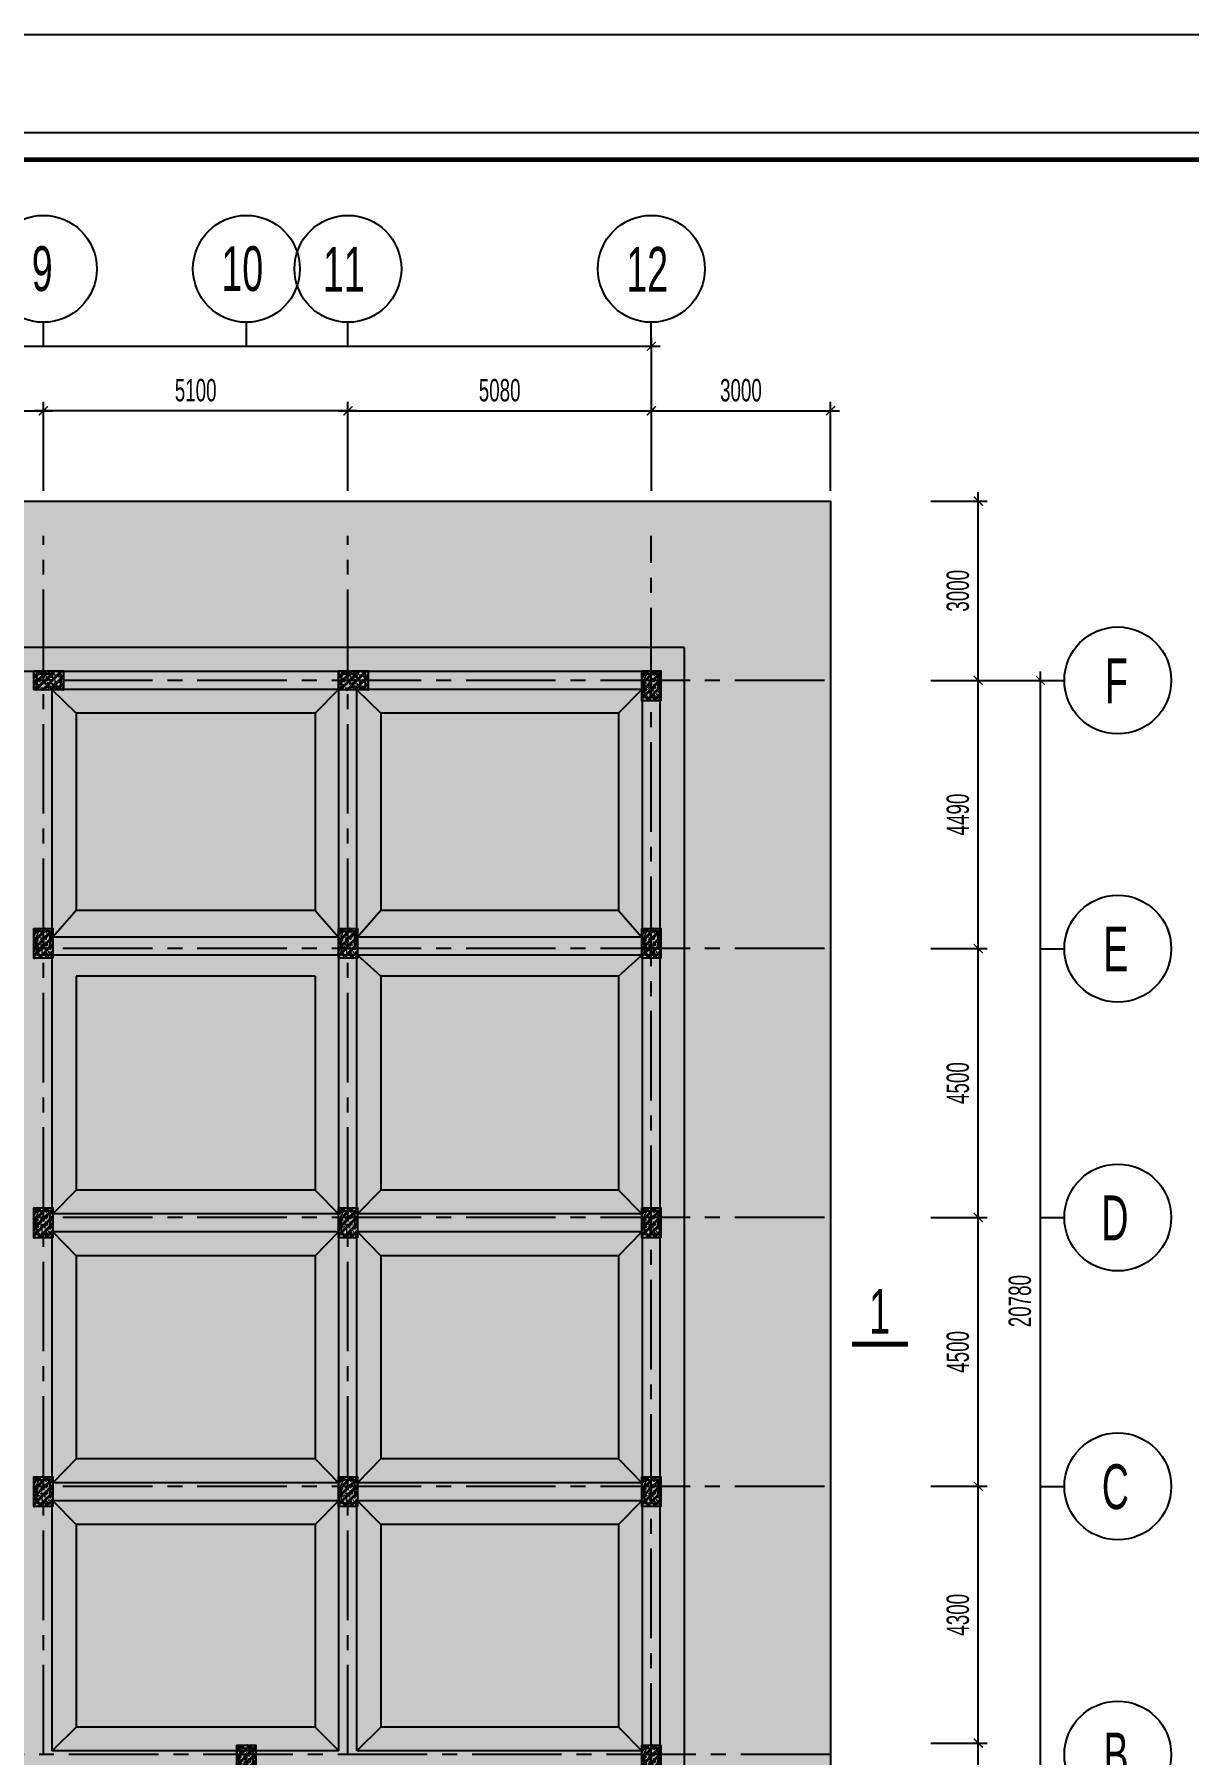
# Model space of a CAD drawing. Header units: millimetres. Extents: x 71 to 1994474, y -338610 to 1053.
# Drawn here: x 1921211 to 1940537, y -189416 to -160622 of the extents above; entities that cross this region are included whole.
import ezdxf

# ---------------------------------------------------------------- set-up
doc = ezdxf.new("R2010")
doc.units = ezdxf.units.MM
doc.header["$LTSCALE"] = 1000
doc.header["$MEASUREMENT"] = 0
doc.header["$PDMODE"] = 3
doc.linetypes.add('CENTER2', pattern=[1.125, 0.75, -0.125, 0.125, -0.125])
doc.linetypes.add('HIDDEN', pattern=[0.375, 0.25, -0.125])
doc.layers.get('0').update_dxf_attribs({"linetype": 'CONTINUOUS'})
doc.layers.get('Defpoints').update_dxf_attribs({"linetype": 'CONTINUOUS'})
for name, color, linetype in [('CDC-KHUNGTEN', 7, 'CONTINUOUS'), ('CDC.01.AXIS', 160, 'CENTER2'), ('CDC.02.DIM', 1, 'CONTINUOUS'), ('CDC.03.BORDER', 3, 'CONTINUOUS'), ('CDC.04.HIDDEN', 8, 'HIDDEN'), ('CDC.06.TEXT', 2, 'CONTINUOUS'), ('CDC.09.COLUMN', 4, 'CONTINUOUS'), ('CDC.10.HATCH', 163, 'CONTINUOUS'), ('CDC.11.NOTE', 1, 'CONTINUOUS'), ('KCS_CHI', 1, 'CONTINUOUS')]:
    doc.layers.add(name, color=color, linetype=linetype)
doc.layers.add('Hatch1', color=250, linetype='CONTINUOUS', lineweight=5)
doc.styles.add('ARIAL', font='arial.ttf', dxfattribs={"width": 0.6})
doc.dimstyles.new('150', dxfattribs={"dimscale": 150, "dimtxt": 2.5, "dimasz": 1, "dimexe": 1, "dimexo": 0, "dimgap": 1, "dimtad": 1, "dimdec": 0, "dimdsep": 46, "dimtxsty": 'ARIAL', "dimblk": 'ARCHTICK', "dimcen": 1, "dimdle": 1, "dimclrd": 1, "dimclre": 1, "dimclrt": 2, "dimadec": 0, "dimazin": 0, "dimtfac": 0.00072, "dimtdec": 0, "dimtix": 1, "dimtmove": 2, "dimatfit": 3, "dimldrblk": 'ARCHTICK', "dimfxl": 1, "dimtolj": 1, "dimarcsym": 0})

# ---------------------------------------------------------------- blocks, each defined once
blk = doc.blocks.new('_ARCHTICK')
at = {"color": 0, "linetype": 'ByBlock', "const_width": 0.15}
blk.add_lwpolyline([(-0.5, -0.5), (0.5, 0.5)], dxfattribs=at)
blk = doc.blocks.new('*D76')
at = {"layer": 'CDC.02.DIM', "color": 1, "lineweight": -2, "transparency": 16777216}
for p, q in [((1938055, -192365), (1938055, -171285)), ((1936222, -171435), (1938205, -171435)), ((1936222, -192215), (1938205, -192215))]:
    blk.add_line(p, q, dxfattribs=at)
at = {"layer": 'Defpoints', "color": 0, "transparency": 16777216}
for p in [(1936222, -171435), (1938055, -171435), (1936222, -192215)]:
    blk.add_point(p, dxfattribs=at)
at = {"layer": 'CDC.02.DIM', "color": 1, "lineweight": -2, "transparency": 16777216, "xscale": 150, "yscale": 150, "zscale": 150}
for p, rotation in [((1938055, -171435), 90), ((1938055, -192215), 270)]:
    blk.add_blockref('_ARCHTICK', p, dxfattribs=dict(at, rotation=rotation))
at = {"layer": 'CDC.02.DIM', "color": 2, "transparency": 16777216, "insert": (1937713, -181825), "char_height": 375, "attachment_point": 5, "rotation": 90, "style": 'ARIAL'}
blk.add_mtext('\\A1;20780', dxfattribs=at)
blk = doc.blocks.new('*D77')
at = {"layer": 'CDC.02.DIM', "color": 1, "lineweight": -2, "transparency": 16777216}
for p, q in [((1936222, -180425), (1937166, -180425)), ((1937016, -185075), (1937016, -180275)), ((1936222, -184925), (1937166, -184925))]:
    blk.add_line(p, q, dxfattribs=at)
at = {"layer": 'Defpoints', "color": 0, "transparency": 16777216}
for p in [(1936222, -180425), (1937016, -180425), (1936222, -184925)]:
    blk.add_point(p, dxfattribs=at)
at = {"layer": 'CDC.02.DIM', "color": 1, "lineweight": -2, "transparency": 16777216, "xscale": 150, "yscale": 150, "zscale": 150}
for p, rotation in [((1937016, -180425), 90), ((1937016, -184925), 270)]:
    blk.add_blockref('_ARCHTICK', p, dxfattribs=dict(at, rotation=rotation))
at = {"layer": 'CDC.02.DIM', "color": 2, "transparency": 16777216, "insert": (1936674, -182675), "char_height": 375, "attachment_point": 5, "rotation": 90, "style": 'ARIAL'}
blk.add_mtext('\\A1;4500', dxfattribs=at)
blk = doc.blocks.new('*D78')
at = {"layer": 'CDC.02.DIM', "color": 1, "lineweight": -2, "transparency": 16777216}
for p, q in [((1936222, -175925), (1937166, -175925)), ((1937016, -180575), (1937016, -175775)), ((1936222, -180425), (1937166, -180425))]:
    blk.add_line(p, q, dxfattribs=at)
at = {"layer": 'Defpoints', "color": 0, "transparency": 16777216}
for p in [(1936222, -175925), (1937016, -175925), (1936222, -180425)]:
    blk.add_point(p, dxfattribs=at)
at = {"layer": 'CDC.02.DIM', "color": 1, "lineweight": -2, "transparency": 16777216, "xscale": 150, "yscale": 150, "zscale": 150}
for p, rotation in [((1937016, -175925), 90), ((1937016, -180425), 270)]:
    blk.add_blockref('_ARCHTICK', p, dxfattribs=dict(at, rotation=rotation))
at = {"layer": 'CDC.02.DIM', "color": 2, "transparency": 16777216, "insert": (1936674, -178175), "char_height": 375, "attachment_point": 5, "rotation": 90, "style": 'ARIAL'}
blk.add_mtext('\\A1;4500', dxfattribs=at)
blk = doc.blocks.new('*D79')
at = {"layer": 'CDC.02.DIM', "color": 1, "lineweight": -2, "transparency": 16777216}
for p, q in [((1937016, -176075), (1937016, -171285)), ((1936222, -171435), (1937166, -171435)), ((1936222, -175925), (1937166, -175925))]:
    blk.add_line(p, q, dxfattribs=at)
at = {"layer": 'Defpoints', "color": 0, "transparency": 16777216}
for p in [(1936222, -171435), (1937016, -171435), (1936222, -175925)]:
    blk.add_point(p, dxfattribs=at)
at = {"layer": 'CDC.02.DIM', "color": 1, "lineweight": -2, "transparency": 16777216, "xscale": 150, "yscale": 150, "zscale": 150}
for p, rotation in [((1937016, -171435), 90), ((1937016, -175925), 270)]:
    blk.add_blockref('_ARCHTICK', p, dxfattribs=dict(at, rotation=rotation))
at = {"layer": 'CDC.02.DIM', "color": 2, "transparency": 16777216, "insert": (1936674, -173680), "char_height": 375, "attachment_point": 5, "rotation": 90, "style": 'ARIAL'}
blk.add_mtext('\\A1;4490', dxfattribs=at)
blk = doc.blocks.new('*D80')
at = {"layer": 'CDC.02.DIM', "color": 1, "lineweight": -2, "transparency": 16777216}
for p, q in [((1884011, -165843), (1931691, -165843)), ((1884161, -168260), (1884161, -165693)), ((1931541, -168260), (1931541, -165693))]:
    blk.add_line(p, q, dxfattribs=at)
at = {"layer": 'Defpoints', "color": 0, "transparency": 16777216}
for p in [(1931541, -165843), (1884161, -168260), (1931541, -168260)]:
    blk.add_point(p, dxfattribs=at)
at = {"layer": 'CDC.02.DIM', "color": 1, "lineweight": -2, "transparency": 16777216, "xscale": 150, "yscale": 150, "zscale": 150, "rotation": 180}
blk.add_blockref('_ARCHTICK', (1884161, -165843), dxfattribs=at)
at = {"layer": 'CDC.02.DIM', "color": 1, "lineweight": -2, "transparency": 16777216, "xscale": 150, "yscale": 150, "zscale": 150}
blk.add_blockref('_ARCHTICK', (1931541, -165843), dxfattribs=at)
at = {"layer": 'CDC.02.DIM', "color": 2, "transparency": 16777216, "insert": (1907851, -165501), "char_height": 375, "attachment_point": 5, "style": 'ARIAL'}
blk.add_mtext('\\A1;47380', dxfattribs=at)
blk = doc.blocks.new('*D81')
at = {"layer": 'CDC.02.DIM', "color": 1, "lineweight": -2, "transparency": 16777216}
for p, q in [((1916111, -166922), (1921511, -166922)), ((1916261, -168260), (1916261, -166772)), ((1921361, -168260), (1921361, -166772))]:
    blk.add_line(p, q, dxfattribs=at)
at = {"layer": 'Defpoints', "color": 0, "transparency": 16777216}
for p in [(1921361, -166922), (1916261, -168260), (1921361, -168260)]:
    blk.add_point(p, dxfattribs=at)
at = {"layer": 'CDC.02.DIM', "color": 1, "lineweight": -2, "transparency": 16777216, "xscale": 150, "yscale": 150, "zscale": 150, "rotation": 180}
blk.add_blockref('_ARCHTICK', (1916261, -166922), dxfattribs=at)
at = {"layer": 'CDC.02.DIM', "color": 1, "lineweight": -2, "transparency": 16777216, "xscale": 150, "yscale": 150, "zscale": 150}
blk.add_blockref('_ARCHTICK', (1921361, -166922), dxfattribs=at)
at = {"layer": 'CDC.02.DIM', "color": 2, "transparency": 16777216, "insert": (1918811, -166580), "char_height": 375, "attachment_point": 5, "style": 'ARIAL'}
blk.add_mtext('\\A1;5100', dxfattribs=at)
blk = doc.blocks.new('*D82')
at = {"layer": 'CDC.02.DIM', "color": 1, "lineweight": -2, "transparency": 16777216}
for p, q in [((1926311, -166922), (1931691, -166922)), ((1926461, -168260), (1926461, -166772)), ((1931541, -168260), (1931541, -166772))]:
    blk.add_line(p, q, dxfattribs=at)
at = {"layer": 'Defpoints', "color": 0, "transparency": 16777216}
for p in [(1931541, -166922), (1926461, -168260), (1931541, -168260)]:
    blk.add_point(p, dxfattribs=at)
at = {"layer": 'CDC.02.DIM', "color": 1, "lineweight": -2, "transparency": 16777216, "xscale": 150, "yscale": 150, "zscale": 150, "rotation": 180}
blk.add_blockref('_ARCHTICK', (1926461, -166922), dxfattribs=at)
at = {"layer": 'CDC.02.DIM', "color": 1, "lineweight": -2, "transparency": 16777216, "xscale": 150, "yscale": 150, "zscale": 150}
blk.add_blockref('_ARCHTICK', (1931541, -166922), dxfattribs=at)
at = {"layer": 'CDC.02.DIM', "color": 2, "transparency": 16777216, "insert": (1929001, -166580), "char_height": 375, "attachment_point": 5, "style": 'ARIAL'}
blk.add_mtext('\\A1;5080', dxfattribs=at)
blk = doc.blocks.new('*D84')
at = {"layer": 'CDC.02.DIM', "color": 1, "lineweight": -2, "transparency": 16777216}
for p, q in [((1926611, -166922), (1921211, -166922)), ((1921361, -168260), (1921361, -166772)), ((1926461, -168260), (1926461, -166772))]:
    blk.add_line(p, q, dxfattribs=at)
at = {"layer": 'Defpoints', "color": 0, "transparency": 16777216}
for p in [(1921361, -166922), (1921361, -168260), (1926461, -168260)]:
    blk.add_point(p, dxfattribs=at)
at = {"layer": 'CDC.02.DIM', "color": 1, "lineweight": -2, "transparency": 16777216, "xscale": 150, "yscale": 150, "zscale": 150, "rotation": 180}
blk.add_blockref('_ARCHTICK', (1921361, -166922), dxfattribs=at)
at = {"layer": 'CDC.02.DIM', "color": 1, "lineweight": -2, "transparency": 16777216, "xscale": 150, "yscale": 150, "zscale": 150}
blk.add_blockref('_ARCHTICK', (1926461, -166922), dxfattribs=at)
at = {"layer": 'CDC.02.DIM', "color": 2, "transparency": 16777216, "insert": (1923911, -166580), "char_height": 375, "attachment_point": 5, "style": 'ARIAL'}
blk.add_mtext('\\A1;5100', dxfattribs=at)
blk = doc.blocks.new('*D394')
at = {"layer": 'CDC.02.DIM', "color": 1, "lineweight": -2, "transparency": 16777216}
for p, q in [((1937016, -192365), (1937016, -189075)), ((1936222, -189225), (1937166, -189225)), ((1936222, -192215), (1937166, -192215))]:
    blk.add_line(p, q, dxfattribs=at)
at = {"layer": 'Defpoints', "color": 0, "transparency": 16777216}
for p in [(1936222, -189225), (1937016, -189225), (1936222, -192215)]:
    blk.add_point(p, dxfattribs=at)
at = {"layer": 'CDC.02.DIM', "color": 1, "lineweight": -2, "transparency": 16777216, "xscale": 150, "yscale": 150, "zscale": 150}
for p, rotation in [((1937016, -189225), 90), ((1937016, -192215), 270)]:
    blk.add_blockref('_ARCHTICK', p, dxfattribs=dict(at, rotation=rotation))
at = {"layer": 'CDC.02.DIM', "color": 2, "transparency": 16777216, "insert": (1936674, -190720), "char_height": 375, "attachment_point": 5, "rotation": 90, "style": 'ARIAL'}
blk.add_mtext('\\A1;2990', dxfattribs=at)
blk = doc.blocks.new('*D398')
at = {"layer": 'CDC.02.DIM', "color": 1, "lineweight": -2, "transparency": 16777216}
for p, q in [((1937016, -189375), (1937016, -184775)), ((1936222, -184925), (1937166, -184925)), ((1936222, -189225), (1937166, -189225))]:
    blk.add_line(p, q, dxfattribs=at)
at = {"layer": 'Defpoints', "color": 0, "transparency": 16777216}
for p in [(1936222, -184925), (1937016, -184925), (1936222, -189225)]:
    blk.add_point(p, dxfattribs=at)
at = {"layer": 'CDC.02.DIM', "color": 1, "lineweight": -2, "transparency": 16777216, "xscale": 150, "yscale": 150, "zscale": 150}
for p, rotation in [((1937016, -184925), 90), ((1937016, -189225), 270)]:
    blk.add_blockref('_ARCHTICK', p, dxfattribs=dict(at, rotation=rotation))
at = {"layer": 'CDC.02.DIM', "color": 2, "transparency": 16777216, "insert": (1936674, -187075), "char_height": 375, "attachment_point": 5, "rotation": 90, "style": 'ARIAL'}
blk.add_mtext('\\A1;4300', dxfattribs=at)
blk = doc.blocks.new('*D423')
at = {"layer": 'CDC.02.DIM', "color": 1, "lineweight": -2, "transparency": 16777216}
for p, q in [((1931391, -166922), (1934691, -166922)), ((1931541, -168260), (1931541, -166772)), ((1934541, -168260), (1934541, -166772))]:
    blk.add_line(p, q, dxfattribs=at)
at = {"layer": 'Defpoints', "color": 0, "transparency": 16777216}
for p in [(1934541, -166922), (1931541, -168260), (1934541, -168260)]:
    blk.add_point(p, dxfattribs=at)
at = {"layer": 'CDC.02.DIM', "color": 1, "lineweight": -2, "transparency": 16777216, "xscale": 150, "yscale": 150, "zscale": 150, "rotation": 180}
blk.add_blockref('_ARCHTICK', (1931541, -166922), dxfattribs=at)
at = {"layer": 'CDC.02.DIM', "color": 1, "lineweight": -2, "transparency": 16777216, "xscale": 150, "yscale": 150, "zscale": 150}
blk.add_blockref('_ARCHTICK', (1934541, -166922), dxfattribs=at)
at = {"layer": 'CDC.02.DIM', "color": 2, "transparency": 16777216, "insert": (1933041, -166580), "char_height": 375, "attachment_point": 5, "style": 'ARIAL'}
blk.add_mtext('\\A1;3000', dxfattribs=at)
blk = doc.blocks.new('*D424')
at = {"layer": 'CDC.02.DIM', "color": 1, "lineweight": -2, "transparency": 16777216}
for p, q in [((1936222, -168435), (1937166, -168435)), ((1937016, -171585), (1937016, -168285)), ((1936222, -171435), (1937166, -171435))]:
    blk.add_line(p, q, dxfattribs=at)
at = {"layer": 'Defpoints', "color": 0, "transparency": 16777216}
for p in [(1936222, -168435), (1937016, -168435), (1936222, -171435)]:
    blk.add_point(p, dxfattribs=at)
at = {"layer": 'CDC.02.DIM', "color": 1, "lineweight": -2, "transparency": 16777216, "xscale": 150, "yscale": 150, "zscale": 150}
for p, rotation in [((1937016, -168435), 90), ((1937016, -171435), 270)]:
    blk.add_blockref('_ARCHTICK', p, dxfattribs=dict(at, rotation=rotation))
at = {"layer": 'CDC.02.DIM', "color": 2, "transparency": 16777216, "insert": (1936674, -169935), "char_height": 375, "attachment_point": 5, "rotation": 90, "style": 'ARIAL'}
blk.add_mtext('\\A1;3000', dxfattribs=at)
blk = doc.blocks.new('Khung tên chuẩn')
at = {"layer": 'CDC-KHUNGTEN', "color": 8}
blk.add_lwpolyline([(30850, -246609), (38754, -246609), (38754, -189409), (-41246, -189409), (-41246, -246609), (30850, -246609)], dxfattribs=at)
at = {"layer": 'CDC-KHUNGTEN', "color": 255, "lineweight": 60}
blk.add_lwpolyline([(30654, -246309), (30654, -189709), (-40946, -189709), (-40946, -246309), (30654, -246309)], close=True, dxfattribs=at)
at = {"layer": 'Defpoints', "color": 1, "ltscale": 0.2}
blk.add_lwpolyline([(-44246, -247709), (-44246, -188309), (39854, -188309), (39854, -247709), (-44246, -247709)], close=True, dxfattribs=at)

msp = doc.modelspace()

# ---------------------------------------------------------------- hatches: boundary and pattern name
at = {"layer": 'CDC.10.HATCH'}
h = msp.add_hatch(dxfattribs=at)
h.set_pattern_fill('AR-SAND', color=256, scale=300, style=0)
h.set_pattern_definition([(37.5, (-5927.9, -8e-05), (-18.89801, 578.04713), [0, -456, 0, -510, 0, -487.5]), (7.5, (-5927.9, -8e-05), (530.933, 846.64382), [0, -246, 0, -411, 0, -157.5]), (327.5, (-6296.9, -8e-05), (934.24256, 1.69772), [0, -150, 0, -540, 0, -705]), (317.5, (-6296.9, -8e-05), (901.83798, 263.30267), [0, -75, 0, -354, 0, -405])])
h.paths.add_polyline_path([(1906445.5, -168435.3), (1934540.5, -168435.3), (1934540.5, -195215.3), (1908140.5, -195215.3), (1908140.5, -192415.3), (1881160.5, -192415.3), (1881160.5, -168435.3)])
h = msp.add_hatch(dxfattribs=at)
h.set_pattern_fill('1BETONG2-BOP', color=256, scale=20, angle=90, style=0, pattern_type=2)
h.set_pattern_definition([(140, (30902.73, -327572.97), (12.550427, 143.4520365), [15, -165]), (85, (30902.73, -327572.97), (-150.438427, -27.750267), [12, -132]), (190.4514, (30903.78, -327561.01), (-137.887908, 115.701876), [12.748038, -140.228422]), (136.1842, (30862.73, -327572.97), (33.103803, 213.44821), [22.5, -247.5]), (186.6356, (30865.49, -327555.18), (-194.823574, 186.93254), [19.122058, -210.3426]), (81.1842, (30862.73, -327572.97), (-194.82372, 186.93239), [18, -198]), (111, (30872.73, -327552.97), (80.523778, 119.3814104), [15, -165]), (316, (30872.73, -327552.97), (73.107962, 134.376424), [12, -132]), (161.4514, (30879.44, -327543.02), (-64.506099, 168.044526), [12.748038, -140.228422]), (157.5, (30902.73, -327572.967), (-58.8748924, -31.1832367), [0, -130.4, 0, -134, 0, -132.5]), (94.5, (30902.73, -327572.97), (-76.0206377, 56.6701848), [0, -76.4, 0, -127.4, 0, -50.5]), (57.5, (30902.73, -327617.57), (4.5109743, 106.7644872), [0, -50, 0, -156, 0, -207]), (47.5, (30902.73, -327637.57), (-20.0209965, 116.637234), [0, -65, 0, -103.6, 0, -147]), (45, (30902.73, -327572.97), (-60.1040764, 60.1040764), []), (45, (30878.23, -327572.97), (-60.1040764, 60.1040764), [])])
h.paths.add_polyline_path([(1921700.5, -171275.3), (1921200.5, -171275.3), (1921200.5, -171595.3), (1921700.5, -171595.3)])
h = msp.add_hatch(dxfattribs=at)
h.set_pattern_fill('1BETONG2-BOP', color=256, scale=20, angle=90, style=0, pattern_type=2)
h.set_pattern_definition([(140, (36002.73, -327572.97), (12.550427, 143.4520365), [15, -165]), (85, (36002.73, -327572.97), (-150.438427, -27.750267), [12, -132]), (190.4514, (36003.78, -327561.01), (-137.887908, 115.701876), [12.748038, -140.228422]), (136.1842, (35962.73, -327572.97), (33.103803, 213.44821), [22.5, -247.5]), (186.6356, (35965.49, -327555.18), (-194.823574, 186.93254), [19.122058, -210.3426]), (81.1842, (35962.73, -327572.97), (-194.82372, 186.93239), [18, -198]), (111, (35972.73, -327552.97), (80.523778, 119.3814104), [15, -165]), (316, (35972.73, -327552.97), (73.107962, 134.376424), [12, -132]), (161.4514, (35979.44, -327543.02), (-64.506099, 168.044526), [12.748038, -140.228422]), (157.5, (36002.73, -327572.967), (-58.8748924, -31.1832367), [0, -130.4, 0, -134, 0, -132.5]), (94.5, (36002.73, -327572.97), (-76.0206377, 56.6701848), [0, -76.4, 0, -127.4, 0, -50.5]), (57.5, (36002.73, -327617.57), (4.5109743, 106.7644872), [0, -50, 0, -156, 0, -207]), (47.5, (36002.73, -327637.57), (-20.0209965, 116.637234), [0, -65, 0, -103.6, 0, -147]), (45, (36002.73, -327572.97), (-60.1040764, 60.1040764), []), (45, (35978.23, -327572.97), (-60.1040764, 60.1040764), [])])
h.paths.add_polyline_path([(1926800.5, -171275.3), (1926300.5, -171275.3), (1926300.5, -171595.3), (1926800.5, -171595.3)])
h = msp.add_hatch(dxfattribs=at)
h.set_pattern_fill('1BETONG2-BOP', color=256, scale=20, angle=90, style=0, pattern_type=2)
h.set_pattern_definition([(140, (46002.73, -327572.97), (12.550427, 143.4520365), [15, -165]), (85, (46002.73, -327572.97), (-150.438427, -27.750267), [12, -132]), (190.4514, (46003.78, -327561.01), (-137.887908, 115.701876), [12.748038, -140.228422]), (136.1842, (45962.73, -327572.97), (33.103803, 213.44821), [22.5, -247.5]), (186.6356, (45965.49, -327555.18), (-194.823574, 186.93254), [19.122058, -210.3426]), (81.1842, (45962.73, -327572.97), (-194.82372, 186.93239), [18, -198]), (111, (45972.73, -327552.97), (80.523778, 119.3814104), [15, -165]), (316, (45972.73, -327552.97), (73.107962, 134.376424), [12, -132]), (161.4514, (45979.44, -327543.02), (-64.506099, 168.044526), [12.748038, -140.228422]), (157.5, (46002.73, -327572.967), (-58.8748924, -31.1832367), [0, -130.4, 0, -134, 0, -132.5]), (94.5, (46002.73, -327572.97), (-76.0206377, 56.6701848), [0, -76.4, 0, -127.4, 0, -50.5]), (57.5, (46002.73, -327617.567), (4.5109743, 106.7644872), [0, -50, 0, -156, 0, -207]), (47.5, (46002.73, -327637.57), (-20.0209965, 116.637234), [0, -65, 0, -103.6, 0, -147]), (45, (46002.73, -327572.97), (-60.1040764, 60.1040764), []), (45, (45978.23, -327572.97), (-60.1040764, 60.1040764), [])])
h.paths.add_polyline_path([(1931700.5, -171275.3), (1931380.5, -171275.3), (1931380.5, -171775.3), (1931700.5, -171775.3)])
h = msp.add_hatch(dxfattribs=at)
h.set_pattern_fill('1BETONG2-BOP', color=256, scale=20, angle=90, style=0, pattern_type=2)
h.set_pattern_definition([(140, (35822.73, -331882.97), (12.550427, 143.4520365), [15, -165]), (85, (35822.73, -331882.97), (-150.438427, -27.750267), [12, -132]), (190.4514, (35823.78, -331871.01), (-137.887908, 115.701876), [12.748038, -140.228422]), (136.1842, (35782.73, -331882.97), (33.103803, 213.44821), [22.5, -247.5]), (186.6356, (35785.49, -331865.18), (-194.823574, 186.93254), [19.122058, -210.3426]), (81.1842, (35782.73, -331882.97), (-194.82372, 186.93239), [18, -198]), (111, (35792.73, -331862.97), (80.523778, 119.3814104), [15, -165]), (316, (35792.73, -331862.97), (73.107962, 134.376424), [12, -132]), (161.4514, (35799.44, -331853.02), (-64.506099, 168.044526), [12.748038, -140.228422]), (157.5, (35822.73, -331882.967), (-58.8748924, -31.1832367), [0, -130.4, 0, -134, 0, -132.5]), (94.5, (35822.73, -331882.97), (-76.0206377, 56.6701848), [0, -76.4, 0, -127.4, 0, -50.5]), (57.5, (35822.73, -331927.57), (4.5109743, 106.7644872), [0, -50, 0, -156, 0, -207]), (47.5, (35822.73, -331947.57), (-20.0209965, 116.637234), [0, -65, 0, -103.6, 0, -147]), (45, (35822.73, -331882.97), (-60.1040764, 60.1040764), []), (45, (35798.23, -331882.97), (-60.1040764, 60.1040764), [])])
h.paths.add_polyline_path([(1921520.5, -175585.3), (1921200.5, -175585.3), (1921200.5, -176085.3), (1921520.5, -176085.3)])
h = msp.add_hatch(dxfattribs=at)
h.set_pattern_fill('1BETONG2-BOP', color=256, scale=20, angle=90, style=0, pattern_type=2)
h.set_pattern_definition([(140, (40922.73, -331882.97), (12.550427, 143.4520365), [15, -165]), (85, (40922.73, -331882.97), (-150.438427, -27.750267), [12, -132]), (190.4514, (40923.78, -331871.01), (-137.887908, 115.701876), [12.748038, -140.228422]), (136.1842, (40882.73, -331882.97), (33.103803, 213.44821), [22.5, -247.5]), (186.6356, (40885.49, -331865.18), (-194.823574, 186.93254), [19.122058, -210.3426]), (81.1842, (40882.73, -331882.97), (-194.82372, 186.93239), [18, -198]), (111, (40892.73, -331862.97), (80.523778, 119.3814104), [15, -165]), (316, (40892.73, -331862.97), (73.107962, 134.376424), [12, -132]), (161.4514, (40899.44, -331853.02), (-64.506099, 168.044526), [12.748038, -140.228422]), (157.5, (40922.73, -331882.967), (-58.8748924, -31.1832367), [0, -130.4, 0, -134, 0, -132.5]), (94.5, (40922.73, -331882.97), (-76.0206377, 56.6701848), [0, -76.4, 0, -127.4, 0, -50.5]), (57.5, (40922.73, -331927.57), (4.5109743, 106.7644872), [0, -50, 0, -156, 0, -207]), (47.5, (40922.73, -331947.57), (-20.0209965, 116.637234), [0, -65, 0, -103.6, 0, -147]), (45, (40922.73, -331882.97), (-60.1040764, 60.1040764), []), (45, (40898.23, -331882.97), (-60.1040764, 60.1040764), [])])
h.paths.add_polyline_path([(1926620.5, -175585.3), (1926300.5, -175585.3), (1926300.5, -176085.3), (1926620.5, -176085.3)])
h = msp.add_hatch(dxfattribs=at)
h.set_pattern_fill('1BETONG2-BOP', color=256, scale=20, angle=90, style=0, pattern_type=2)
h.set_pattern_definition([(140, (46002.73, -331882.97), (12.550427, 143.4520365), [15, -165]), (85, (46002.73, -331882.97), (-150.438427, -27.750267), [12, -132]), (190.4514, (46003.78, -331871.01), (-137.887908, 115.701876), [12.748038, -140.228422]), (136.1842, (45962.73, -331882.97), (33.103803, 213.44821), [22.5, -247.5]), (186.6356, (45965.49, -331865.18), (-194.823574, 186.93254), [19.122058, -210.3426]), (81.1842, (45962.73, -331882.97), (-194.82372, 186.93239), [18, -198]), (111, (45972.73, -331862.97), (80.523778, 119.3814104), [15, -165]), (316, (45972.73, -331862.97), (73.107962, 134.376424), [12, -132]), (161.4514, (45979.44, -331853.02), (-64.506099, 168.044526), [12.748038, -140.228422]), (157.5, (46002.73, -331882.967), (-58.8748924, -31.1832367), [0, -130.4, 0, -134, 0, -132.5]), (94.5, (46002.73, -331882.97), (-76.0206377, 56.6701848), [0, -76.4, 0, -127.4, 0, -50.5]), (57.5, (46002.73, -331927.57), (4.5109743, 106.7644872), [0, -50, 0, -156, 0, -207]), (47.5, (46002.73, -331947.57), (-20.0209965, 116.637234), [0, -65, 0, -103.6, 0, -147]), (45, (46002.73, -331882.97), (-60.1040764, 60.1040764), []), (45, (45978.23, -331882.97), (-60.1040764, 60.1040764), [])])
h.paths.add_polyline_path([(1931700.5, -175585.3), (1931380.5, -175585.3), (1931380.5, -176085.3), (1931700.5, -176085.3)])
h = msp.add_hatch(dxfattribs=at)
h.set_pattern_fill('1BETONG2-BOP', color=256, scale=20, angle=90, style=0, pattern_type=2)
h.set_pattern_definition([(140, (35822.73, -336562.97), (12.550427, 143.4520365), [15, -165]), (85, (35822.73, -336562.97), (-150.438427, -27.750267), [12, -132]), (190.4514, (35823.78, -336551.01), (-137.887908, 115.701876), [12.748038, -140.228422]), (136.1842, (35782.73, -336562.97), (33.103803, 213.44821), [22.5, -247.5]), (186.6356, (35785.49, -336545.18), (-194.823574, 186.93254), [19.122058, -210.3426]), (81.1842, (35782.73, -336562.97), (-194.82372, 186.93239), [18, -198]), (111, (35792.73, -336542.97), (80.523778, 119.3814104), [15, -165]), (316, (35792.73, -336542.97), (73.107962, 134.376424), [12, -132]), (161.4514, (35799.44, -336533.02), (-64.506099, 168.044526), [12.748038, -140.228422]), (157.5, (35822.73, -336562.967), (-58.8748924, -31.1832367), [0, -130.4, 0, -134, 0, -132.5]), (94.5, (35822.73, -336562.97), (-76.0206377, 56.6701848), [0, -76.4, 0, -127.4, 0, -50.5]), (57.5, (35822.73, -336607.57), (4.5109743, 106.7644872), [0, -50, 0, -156, 0, -207]), (47.5, (35822.73, -336627.57), (-20.0209965, 116.637234), [0, -65, 0, -103.6, 0, -147]), (45, (35822.73, -336562.97), (-60.1040764, 60.1040764), []), (45, (35798.23, -336562.97), (-60.1040764, 60.1040764), [])])
h.paths.add_polyline_path([(1921520.5, -180265.3), (1921200.5, -180265.3), (1921200.5, -180765.3), (1921520.5, -180765.3)])
h = msp.add_hatch(dxfattribs=at)
h.set_pattern_fill('1BETONG2-BOP', color=256, scale=20, angle=90, style=0, pattern_type=2)
h.set_pattern_definition([(140, (40922.73, -336562.97), (12.550427, 143.4520365), [15, -165]), (85, (40922.73, -336562.97), (-150.438427, -27.750267), [12, -132]), (190.4514, (40923.78, -336551.01), (-137.887908, 115.701876), [12.748038, -140.228422]), (136.1842, (40882.73, -336562.97), (33.103803, 213.44821), [22.5, -247.5]), (186.6356, (40885.49, -336545.18), (-194.823574, 186.93254), [19.122058, -210.3426]), (81.1842, (40882.73, -336562.97), (-194.82372, 186.93239), [18, -198]), (111, (40892.73, -336542.97), (80.523778, 119.3814104), [15, -165]), (316, (40892.73, -336542.97), (73.107962, 134.376424), [12, -132]), (161.4514, (40899.44, -336533.02), (-64.506099, 168.044526), [12.748038, -140.228422]), (157.5, (40922.73, -336562.967), (-58.8748924, -31.1832367), [0, -130.4, 0, -134, 0, -132.5]), (94.5, (40922.73, -336562.97), (-76.0206377, 56.6701848), [0, -76.4, 0, -127.4, 0, -50.5]), (57.5, (40922.73, -336607.57), (4.5109743, 106.7644872), [0, -50, 0, -156, 0, -207]), (47.5, (40922.73, -336627.57), (-20.0209965, 116.637234), [0, -65, 0, -103.6, 0, -147]), (45, (40922.73, -336562.97), (-60.1040764, 60.1040764), []), (45, (40898.23, -336562.97), (-60.1040764, 60.1040764), [])])
h.paths.add_polyline_path([(1926620.5, -180265.3), (1926300.5, -180265.3), (1926300.5, -180765.3), (1926620.5, -180765.3)])
h = msp.add_hatch(dxfattribs=at)
h.set_pattern_fill('1BETONG2-BOP', color=256, scale=20, angle=90, style=0, pattern_type=2)
h.set_pattern_definition([(140, (46002.73, -336562.97), (12.550427, 143.4520365), [15, -165]), (85, (46002.73, -336562.97), (-150.438427, -27.750267), [12, -132]), (190.4514, (46003.78, -336551.01), (-137.887908, 115.701876), [12.748038, -140.228422]), (136.1842, (45962.73, -336562.97), (33.103803, 213.44821), [22.5, -247.5]), (186.6356, (45965.49, -336545.18), (-194.823574, 186.93254), [19.122058, -210.3426]), (81.1842, (45962.73, -336562.97), (-194.82372, 186.93239), [18, -198]), (111, (45972.73, -336542.97), (80.523778, 119.3814104), [15, -165]), (316, (45972.73, -336542.97), (73.107962, 134.376424), [12, -132]), (161.4514, (45979.44, -336533.02), (-64.506099, 168.044526), [12.748038, -140.228422]), (157.5, (46002.73, -336562.967), (-58.8748924, -31.1832367), [0, -130.4, 0, -134, 0, -132.5]), (94.5, (46002.73, -336562.97), (-76.0206377, 56.6701848), [0, -76.4, 0, -127.4, 0, -50.5]), (57.5, (46002.73, -336607.57), (4.5109743, 106.7644872), [0, -50, 0, -156, 0, -207]), (47.5, (46002.73, -336627.57), (-20.0209965, 116.637234), [0, -65, 0, -103.6, 0, -147]), (45, (46002.73, -336562.97), (-60.1040764, 60.1040764), []), (45, (45978.23, -336562.97), (-60.1040764, 60.1040764), [])])
h.paths.add_polyline_path([(1931700.5, -180265.3), (1931380.5, -180265.3), (1931380.5, -180765.3), (1931700.5, -180765.3)])
h = msp.add_hatch(dxfattribs=at)
h.set_pattern_fill('1BETONG2-BOP', color=256, scale=20, angle=90, style=0, pattern_type=2)
h.set_pattern_definition([(140, (35822.73, -341062.97), (12.550427, 143.4520365), [15, -165]), (85, (35822.73, -341062.97), (-150.438427, -27.750267), [12, -132]), (190.4514, (35823.78, -341051.01), (-137.887908, 115.701876), [12.748038, -140.228422]), (136.1842, (35782.73, -341062.97), (33.103803, 213.44821), [22.5, -247.5]), (186.6356, (35785.49, -341045.18), (-194.823574, 186.93254), [19.122058, -210.3426]), (81.1842, (35782.73, -341062.97), (-194.82372, 186.93239), [18, -198]), (111, (35792.73, -341042.97), (80.523778, 119.3814104), [15, -165]), (316, (35792.73, -341042.97), (73.107962, 134.376424), [12, -132]), (161.4514, (35799.44, -341033.02), (-64.506099, 168.044526), [12.748038, -140.228422]), (157.5, (35822.73, -341062.967), (-58.8748924, -31.1832367), [0, -130.4, 0, -134, 0, -132.5]), (94.5, (35822.73, -341062.97), (-76.0206377, 56.6701848), [0, -76.4, 0, -127.4, 0, -50.5]), (57.5, (35822.73, -341107.57), (4.5109743, 106.7644872), [0, -50, 0, -156, 0, -207]), (47.5, (35822.73, -341127.57), (-20.0209965, 116.637234), [0, -65, 0, -103.6, 0, -147]), (45, (35822.73, -341062.97), (-60.1040764, 60.1040764), []), (45, (35798.23, -341062.97), (-60.1040764, 60.1040764), [])])
h.paths.add_polyline_path([(1921520.5, -184765.3), (1921200.5, -184765.3), (1921200.5, -185265.3), (1921520.5, -185265.3)])
h = msp.add_hatch(dxfattribs=at)
h.set_pattern_fill('1BETONG2-BOP', color=256, scale=20, angle=90, style=0, pattern_type=2)
h.set_pattern_definition([(140, (40922.73, -341062.97), (12.550427, 143.4520365), [15, -165]), (85, (40922.73, -341062.97), (-150.438427, -27.750267), [12, -132]), (190.4514, (40923.78, -341051.01), (-137.887908, 115.701876), [12.748038, -140.228422]), (136.1842, (40882.73, -341062.97), (33.103803, 213.44821), [22.5, -247.5]), (186.6356, (40885.49, -341045.18), (-194.823574, 186.93254), [19.122058, -210.3426]), (81.1842, (40882.73, -341062.97), (-194.82372, 186.93239), [18, -198]), (111, (40892.73, -341042.97), (80.523778, 119.3814104), [15, -165]), (316, (40892.73, -341042.97), (73.107962, 134.376424), [12, -132]), (161.4514, (40899.44, -341033.02), (-64.506099, 168.044526), [12.748038, -140.228422]), (157.5, (40922.73, -341062.967), (-58.8748924, -31.1832367), [0, -130.4, 0, -134, 0, -132.5]), (94.5, (40922.73, -341062.97), (-76.0206377, 56.6701848), [0, -76.4, 0, -127.4, 0, -50.5]), (57.5, (40922.73, -341107.57), (4.5109743, 106.7644872), [0, -50, 0, -156, 0, -207]), (47.5, (40922.73, -341127.57), (-20.0209965, 116.637234), [0, -65, 0, -103.6, 0, -147]), (45, (40922.73, -341062.97), (-60.1040764, 60.1040764), []), (45, (40898.23, -341062.97), (-60.1040764, 60.1040764), [])])
h.paths.add_polyline_path([(1926620.5, -184765.3), (1926300.5, -184765.3), (1926300.5, -185265.3), (1926620.5, -185265.3)])
h = msp.add_hatch(dxfattribs=at)
h.set_pattern_fill('1BETONG2-BOP', color=256, scale=20, angle=90, style=0, pattern_type=2)
h.set_pattern_definition([(140, (46002.73, -341062.97), (12.550427, 143.4520365), [15, -165]), (85, (46002.73, -341062.97), (-150.438427, -27.750267), [12, -132]), (190.4514, (46003.78, -341051.01), (-137.887908, 115.701876), [12.748038, -140.228422]), (136.1842, (45962.73, -341062.97), (33.103803, 213.44821), [22.5, -247.5]), (186.6356, (45965.49, -341045.18), (-194.823574, 186.93254), [19.122058, -210.3426]), (81.1842, (45962.73, -341062.97), (-194.82372, 186.93239), [18, -198]), (111, (45972.73, -341042.97), (80.523778, 119.3814104), [15, -165]), (316, (45972.73, -341042.97), (73.107962, 134.376424), [12, -132]), (161.4514, (45979.44, -341033.02), (-64.506099, 168.044526), [12.748038, -140.228422]), (157.5, (46002.73, -341062.967), (-58.8748924, -31.1832367), [0, -130.4, 0, -134, 0, -132.5]), (94.5, (46002.73, -341062.97), (-76.0206377, 56.6701848), [0, -76.4, 0, -127.4, 0, -50.5]), (57.5, (46002.73, -341107.57), (4.5109743, 106.7644872), [0, -50, 0, -156, 0, -207]), (47.5, (46002.73, -341127.57), (-20.0209965, 116.637234), [0, -65, 0, -103.6, 0, -147]), (45, (46002.73, -341062.97), (-60.1040764, 60.1040764), []), (45, (45978.23, -341062.97), (-60.1040764, 60.1040764), [])])
h.paths.add_polyline_path([(1931700.5, -184765.3), (1931380.5, -184765.3), (1931380.5, -185265.3), (1931700.5, -185265.3)])
h = msp.add_hatch(dxfattribs=at)
h.set_pattern_fill('1BETONG2-BOP', color=256, scale=20, angle=90, style=0, pattern_type=2)
h.set_pattern_definition([(140, (39222.73, -345552.97), (12.550427, 143.4520365), [15, -165]), (85, (39222.73, -345552.97), (-150.438427, -27.750267), [12, -132]), (190.4514, (39223.78, -345541.01), (-137.887908, 115.701876), [12.748038, -140.228422]), (136.1842, (39182.73, -345552.97), (33.103803, 213.44821), [22.5, -247.5]), (186.6356, (39185.49, -345535.18), (-194.823574, 186.93254), [19.122058, -210.3426]), (81.1842, (39182.73, -345552.97), (-194.82372, 186.93239), [18, -198]), (111, (39192.73, -345532.97), (80.523778, 119.3814104), [15, -165]), (316, (39192.73, -345532.97), (73.107962, 134.376424), [12, -132]), (161.4514, (39199.44, -345523.02), (-64.506099, 168.044526), [12.748038, -140.228422]), (157.5, (39222.73, -345552.967), (-58.8748924, -31.1832367), [0, -130.4, 0, -134, 0, -132.5]), (94.5, (39222.73, -345552.97), (-76.0206377, 56.6701848), [0, -76.4, 0, -127.4, 0, -50.5]), (57.5, (39222.73, -345597.57), (4.5109743, 106.7644872), [0, -50, 0, -156, 0, -207]), (47.5, (39222.73, -345617.57), (-20.0209965, 116.637234), [0, -65, 0, -103.6, 0, -147]), (45, (39222.73, -345552.97), (-60.1040764, 60.1040764), []), (45, (39198.23, -345552.97), (-60.1040764, 60.1040764), [])])
h.paths.add_polyline_path([(1924920.5, -189255.3), (1924600.5, -189255.3), (1924600.5, -189755.3), (1924920.5, -189755.3)])
h = msp.add_hatch(dxfattribs=at)
h.set_pattern_fill('1BETONG2-BOP', color=256, scale=20, angle=90, style=0, pattern_type=2)
h.set_pattern_definition([(140, (46002.73, -345552.97), (12.550427, 143.4520365), [15, -165]), (85, (46002.73, -345552.97), (-150.438427, -27.750267), [12, -132]), (190.4514, (46003.78, -345541.01), (-137.887908, 115.701876), [12.748038, -140.228422]), (136.1842, (45962.73, -345552.97), (33.103803, 213.44821), [22.5, -247.5]), (186.6356, (45965.49, -345535.18), (-194.823574, 186.93254), [19.122058, -210.3426]), (81.1842, (45962.73, -345552.97), (-194.82372, 186.93239), [18, -198]), (111, (45972.73, -345532.97), (80.523778, 119.3814104), [15, -165]), (316, (45972.73, -345532.97), (73.107962, 134.376424), [12, -132]), (161.4514, (45979.44, -345523.02), (-64.506099, 168.044526), [12.748038, -140.228422]), (157.5, (46002.73, -345552.967), (-58.8748924, -31.1832367), [0, -130.4, 0, -134, 0, -132.5]), (94.5, (46002.73, -345552.97), (-76.0206377, 56.6701848), [0, -76.4, 0, -127.4, 0, -50.5]), (57.5, (46002.73, -345597.57), (4.5109743, 106.7644872), [0, -50, 0, -156, 0, -207]), (47.5, (46002.73, -345617.57), (-20.0209965, 116.637234), [0, -65, 0, -103.6, 0, -147]), (45, (46002.73, -345552.97), (-60.1040764, 60.1040764), []), (45, (45978.23, -345552.97), (-60.1040764, 60.1040764), [])])
h.paths.add_polyline_path([(1931700.5, -189255.3), (1931380.5, -189255.3), (1931380.5, -189755.3), (1931700.5, -189755.3)])

# ---------------------------------------------------------------- linework, layer by layer
at = {"layer": 'CDC.01.AXIS', "ltscale": 2}
for p, q in [((1921360.5, -189415.3), (1921360.5, -169014.4)), ((1926460.5, -189415.3), (1926460.5, -169014.4)), ((1931540.5, -194218.6), (1931540.5, -169014.4)), ((1934438.8, -171435.3), (1881690.1, -171435.3)), ((1934438.8, -175925.3), (1881690.1, -175925.3)), ((1934438.8, -180425.3), (1881690.1, -180425.3)), ((1934438.8, -184925.3), (1881690.1, -184925.3)), ((1934538.8, -189415.3), (1881790.1, -189415.3)), ((1924760.5, -194218.6), (1924760.5, -189415.3))]:
    msp.add_line(p, q, dxfattribs=at)
at = {"layer": 'CDC.03.BORDER'}
for p, q in [((1932090.5, -170885.3), (1910610.5, -170885.3)), ((1932090.5, -170885.3), (1932090.5, -190055.3)), ((1931690.5, -171285.3), (1911010.5, -171285.3)), ((1931690.5, -192275.3), (1931690.5, -171285.3)), ((1926310.5, -171585.3), (1921510.5, -171585.3)), ((1921510.5, -175735.3), (1921510.5, -171585.3)), ((1921910.5, -171985.3), (1921510.5, -171595.3)), ((1925910.5, -171985.3), (1926300.5, -171585.3)), ((1926310.5, -175735.3), (1926310.5, -171585.3)), ((1931390.5, -171585.3), (1926610.5, -171585.3)), ((1926610.5, -175735.3), (1926610.5, -171585.3)), ((1927010.5, -171985.3), (1926610.5, -171595.3)), ((1930990.5, -171985.3), (1931380.5, -171585.3)), ((1931390.5, -175735.3), (1931390.5, -171585.3)), ((1921910.5, -171985.3), (1921910.5, -175285.3)), ((1925910.5, -171985.3), (1921910.5, -171985.3)), ((1925910.5, -171985.3), (1925910.5, -175285.3)), ((1927010.5, -171985.3), (1927010.5, -175285.3)), ((1930990.5, -171985.3), (1927010.5, -171985.3)), ((1930990.5, -171985.3), (1930990.5, -175285.3)), ((1921910.5, -175285.3), (1921520.5, -175735.3)), ((1925910.5, -175285.3), (1921910.5, -175285.3)), ((1925910.5, -175285.3), (1926300.5, -175735.3)), ((1927010.5, -175285.3), (1926620.5, -175735.3)), ((1930990.5, -175285.3), (1927010.5, -175285.3)), ((1930990.5, -175285.3), (1931380.5, -175735.3)), ((1926310.5, -175735.3), (1921510.5, -175735.3)), ((1931390.5, -175735.3), (1926610.5, -175735.3)), ((1926310.5, -176035.3), (1921510.5, -176035.3)), ((1921510.5, -180365.3), (1921510.5, -176035.3)), ((1926310.5, -180365.3), (1926310.5, -176035.3)), ((1931390.5, -176035.3), (1926610.5, -176035.3)), ((1926610.5, -180365.3), (1926610.5, -176035.3)), ((1927010.5, -176385.3), (1926620.5, -176035.3)), ((1930990.5, -176385.3), (1931380.5, -176035.3)), ((1931390.5, -180365.3), (1931390.5, -176035.3)), ((1925910.5, -176385.3), (1921910.5, -176385.3)), ((1921910.5, -176385.3), (1921910.5, -179965.3)), ((1925910.5, -176385.3), (1925910.5, -179965.3)), ((1930990.5, -176385.3), (1927010.5, -176385.3)), ((1927010.5, -176385.3), (1927010.5, -179965.3)), ((1930990.5, -176385.3), (1930990.5, -179965.3)), ((1921910.5, -179965.3), (1921520.5, -180365.3)), ((1925910.5, -179965.3), (1921910.5, -179965.3)), ((1925910.5, -179965.3), (1926300.5, -180365.3)), ((1927010.5, -179965.3), (1926620.5, -180365.3)), ((1930990.5, -179965.3), (1927010.5, -179965.3)), ((1930990.5, -179965.3), (1931380.5, -180365.3)), ((1926310.5, -180365.3), (1921510.5, -180365.3)), ((1931390.5, -180365.3), (1926610.5, -180365.3)), ((1926310.5, -180665.3), (1921510.5, -180665.3)), ((1921510.5, -184865.3), (1921510.5, -180665.3)), ((1921910.5, -181065.3), (1921520.5, -180665.3)), ((1925910.5, -181065.3), (1926300.5, -180665.3)), ((1926310.5, -184865.3), (1926310.5, -180665.3)), ((1931390.5, -180665.3), (1926610.5, -180665.3)), ((1926610.5, -184865.3), (1926610.5, -180665.3)), ((1927010.5, -181065.3), (1926620.5, -180665.3)), ((1930990.5, -181065.3), (1931380.5, -180665.3)), ((1931390.5, -184865.3), (1931390.5, -180665.3)), ((1921910.5, -181065.3), (1921910.5, -184465.3)), ((1925910.5, -181065.3), (1921910.5, -181065.3)), ((1925910.5, -181065.3), (1925910.5, -184465.3)), ((1927010.5, -181065.3), (1927010.5, -184465.3)), ((1930990.5, -181065.3), (1927010.5, -181065.3)), ((1930990.5, -181065.3), (1930990.5, -184465.3)), ((1921910.5, -184465.3), (1921520.5, -184865.3)), ((1925910.5, -184465.3), (1921910.5, -184465.3)), ((1925910.5, -184465.3), (1926300.5, -184865.3)), ((1927010.5, -184465.3), (1926620.5, -184865.3)), ((1930990.5, -184465.3), (1927010.5, -184465.3)), ((1930990.5, -184465.3), (1931380.5, -184865.3)), ((1926310.5, -184865.3), (1921510.5, -184865.3)), ((1931390.5, -184865.3), (1926610.5, -184865.3)), ((1926310.5, -185165.3), (1921510.5, -185165.3)), ((1921510.5, -189355.3), (1921510.5, -185165.3)), ((1921910.5, -185565.3), (1921520.5, -185165.3)), ((1925910.5, -185565.3), (1926300.5, -185165.3)), ((1926310.5, -189355.3), (1926310.5, -185165.3)), ((1931390.5, -185165.3), (1926610.5, -185165.3)), ((1926610.5, -189355.3), (1926610.5, -185165.3)), ((1927010.5, -185565.3), (1926620.5, -185165.3)), ((1930990.5, -185565.3), (1931380.5, -185165.3)), ((1931390.5, -189355.3), (1931390.5, -185165.3)), ((1921910.5, -185565.3), (1921910.5, -188955.3)), ((1925910.5, -185565.3), (1921910.5, -185565.3)), ((1925910.5, -185565.3), (1925910.5, -188955.3)), ((1927010.5, -185565.3), (1927010.5, -188955.3)), ((1930990.5, -185565.3), (1927010.5, -185565.3)), ((1930990.5, -185565.3), (1930990.5, -188955.3)), ((1921910.5, -188955.3), (1921510.5, -189355.3)), ((1925910.5, -188955.3), (1921910.5, -188955.3)), ((1925910.5, -188955.3), (1926310.5, -189355.3)), ((1927010.5, -188955.3), (1926610.5, -189355.3)), ((1930990.5, -188955.3), (1927010.5, -188955.3)), ((1930990.5, -188955.3), (1931380.5, -189355.3)), ((1926310.5, -189355.3), (1921510.5, -189355.3)), ((1931390.5, -189355.3), (1926610.5, -189355.3))]:
    msp.add_line(p, q, dxfattribs=at)
at = {"layer": 'CDC.04.HIDDEN'}
for points in [[(1921250.5, -171545.3), (1921250.5, -171325.3), (1921650.5, -171325.3), (1921650.5, -171545.3)], [(1926350.5, -171545.3), (1926350.5, -171325.3), (1926750.5, -171325.3), (1926750.5, -171545.3)], [(1931650.5, -171725.3), (1931430.5, -171725.3), (1931430.5, -171325.3), (1931650.5, -171325.3)], [(1921470.5, -176035.3), (1921250.5, -176035.3), (1921250.5, -175635.3), (1921470.5, -175635.3)], [(1926570.5, -176035.3), (1926350.5, -176035.3), (1926350.5, -175635.3), (1926570.5, -175635.3)], [(1931650.5, -176035.3), (1931430.5, -176035.3), (1931430.5, -175635.3), (1931650.5, -175635.3)], [(1921470.5, -180715.3), (1921250.5, -180715.3), (1921250.5, -180315.3), (1921470.5, -180315.3)], [(1926570.5, -180715.3), (1926350.5, -180715.3), (1926350.5, -180315.3), (1926570.5, -180315.3)], [(1931650.5, -180715.3), (1931430.5, -180715.3), (1931430.5, -180315.3), (1931650.5, -180315.3)], [(1921470.5, -185215.3), (1921250.5, -185215.3), (1921250.5, -184815.3), (1921470.5, -184815.3)], [(1926570.5, -185215.3), (1926350.5, -185215.3), (1926350.5, -184815.3), (1926570.5, -184815.3)], [(1931650.5, -185215.3), (1931430.5, -185215.3), (1931430.5, -184815.3), (1931650.5, -184815.3)], [(1924870.5, -189705.3), (1924650.5, -189705.3), (1924650.5, -189305.3), (1924870.5, -189305.3)], [(1931650.5, -189705.3), (1931430.5, -189705.3), (1931430.5, -189305.3), (1931650.5, -189305.3)]]:
    msp.add_lwpolyline(points, close=True, dxfattribs=at)
at = {"layer": 'CDC.06.TEXT', "const_width": 80}
msp.add_lwpolyline([(1934900.5, -182545.8), (1935836.9, -182545.8)], dxfattribs=at)
at = {"layer": 'CDC.09.COLUMN'}
for points in [[(1921200.5, -171595.3), (1921200.5, -171275.3), (1921700.5, -171275.3), (1921700.5, -171595.3)], [(1926300.5, -171595.3), (1926300.5, -171275.3), (1926800.5, -171275.3), (1926800.5, -171595.3)], [(1931700.5, -171775.3), (1931380.5, -171775.3), (1931380.5, -171275.3), (1931700.5, -171275.3)], [(1921520.5, -176085.3), (1921200.5, -176085.3), (1921200.5, -175585.3), (1921520.5, -175585.3)], [(1926620.5, -176085.3), (1926300.5, -176085.3), (1926300.5, -175585.3), (1926620.5, -175585.3)], [(1931700.5, -176085.3), (1931380.5, -176085.3), (1931380.5, -175585.3), (1931700.5, -175585.3)], [(1921520.5, -180765.3), (1921200.5, -180765.3), (1921200.5, -180265.3), (1921520.5, -180265.3)], [(1926620.5, -180765.3), (1926300.5, -180765.3), (1926300.5, -180265.3), (1926620.5, -180265.3)], [(1931700.5, -180765.3), (1931380.5, -180765.3), (1931380.5, -180265.3), (1931700.5, -180265.3)], [(1921520.5, -185265.3), (1921200.5, -185265.3), (1921200.5, -184765.3), (1921520.5, -184765.3)], [(1926620.5, -185265.3), (1926300.5, -185265.3), (1926300.5, -184765.3), (1926620.5, -184765.3)], [(1931700.5, -185265.3), (1931380.5, -185265.3), (1931380.5, -184765.3), (1931700.5, -184765.3)], [(1924920.5, -189755.3), (1924600.5, -189755.3), (1924600.5, -189255.3), (1924920.5, -189255.3)], [(1931700.5, -189755.3), (1931380.5, -189755.3), (1931380.5, -189255.3), (1931700.5, -189255.3)]]:
    msp.add_lwpolyline(points, close=True, dxfattribs=at)
at = {"layer": 'CDC.11.NOTE', "ltscale": 2}
msp.add_lwpolyline([(1906445.5, -168435.3), (1934540.5, -168435.3), (1934540.5, -195215.3), (1908140.5, -195215.3), (1908140.5, -192415.3), (1881160.5, -192415.3), (1881160.5, -168435.3), (1906445.5, -168435.3)], dxfattribs=at)
at = {"layer": 'KCS_CHI'}
for p, q in [((1921360.5, -165842.9), (1921360.5, -165440.9)), ((1924760.5, -165842.9), (1924760.5, -165440.9)), ((1926460.5, -165842.9), (1926460.5, -165440.9)), ((1931540.5, -165842.9), (1931540.5, -165440.9)), ((1938054.5, -171435.9), (1938456.5, -171435.9)), ((1938054.8, -175925.9), (1938456.8, -175925.9)), ((1938054.8, -180425.9), (1938456.8, -180425.9)), ((1938054.8, -184925.9), (1938456.8, -184925.9))]:
    msp.add_line(p, q, dxfattribs=at)
for centre in [(1921360.5, -164546.1), (1924760.5, -164546.1), (1926460.5, -164546.1), (1931540.5, -164546.1), (1939351.4, -171435.9), (1939351.7, -175925.9), (1939351.7, -180425.9), (1939351.7, -184925.9), (1939351.7, -189415.9)]:
    msp.add_circle(centre, 894.9, dxfattribs=at)

# ---------------------------------------------------------------- block references
at = {"layer": 'Hatch1', "xscale": 1.498216409886394, "yscale": 1.498216409886394, "zscale": 1.498216409886394}
msp.add_blockref('Khung tên chuẩn', (1934763.7, 121504.7), dxfattribs=at)

# ---------------------------------------------------------------- texts
at = {"layer": 'CDC.06.TEXT', "style": 'ARIAL', "width": 0.6}
for s, p in [('9', (1921167.1, -164917.1)), ('10', (1924342.1, -164917.1)), ('11', (1926042.1, -164929.9)), ('12', (1931122.1, -164929.9)), ('F', (1939138.1, -171816.6)), ('E', (1939109.9, -176306.6)), ('D', (1939076.1, -180806.6)), ('1', (1935188.5, -182372.2)), ('C', (1939084.7, -185306.6)), ('B', (1939113.2, -189796.6))]:
    msp.add_text(s, height=750, dxfattribs=at).set_placement(p)

# ---------------------------------------------------------------- dimensions: what is measured, and where the dimension line sits
at = {"layer": 'CDC.02.DIM'}
for base, p1, p2, picture, middle in [((1931540.5, -165842.9), (1884160.5, -168260.1), (1931540.5, -168260.1), '*D80', (1907850.5, -165501.4)), ((1921360.5, -166921.5), (1916260.5, -168260.1), (1921360.5, -168260.1), '*D81', (1918810.5, -166580)), ((1921360.5, -166921.5), (1926460.5, -168260.1), (1921360.5, -168260.1), '*D84', (1923910.5, -166580)), ((1931540.5, -166921.5), (1926460.5, -168260.1), (1931540.5, -168260.1), '*D82', (1929000.5, -166580)), ((1934540.5, -166921.5), (1931540.5, -168260.1), (1934540.5, -168260.1), '*D423', (1933040.5, -166579.9))]:
    dim = msp.add_linear_dim(base=base, p1=p1, p2=p2, dimstyle='150', dxfattribs=at)
    dim.commit()
    dim.dimension.update_dxf_attribs({"geometry": picture, "text_midpoint": middle})
dim = msp.add_linear_dim(base=(1937015.9, -168435.3), p1=(1936222, -171435.3), p2=(1936222, -168435.3), angle=90, dimstyle='150', override={"dimfxl": 50}, dxfattribs=at)
dim.commit()
dim.dimension.update_dxf_attribs({"geometry": '*D424', "text_midpoint": (1936674.3, -169935.3)})
for base, p1, p2, picture, middle in [((1938054.8, -171435.3), (1936222, -192215.3), (1936222, -171435.3), '*D76', (1937713.3, -181825.3)), ((1937015.9, -171435.3), (1936222, -175925.3), (1936222, -171435.3), '*D79', (1936674.5, -173680.3)), ((1937015.9, -175925.3), (1936222, -180425.3), (1936222, -175925.3), '*D78', (1936674.5, -178175.3)), ((1937015.9, -180425.3), (1936222, -184925.3), (1936222, -180425.3), '*D77', (1936674.5, -182675.3)), ((1937015.9, -184925.3), (1936222, -189225.3), (1936222, -184925.3), '*D398', (1936674.3, -187075.3)), ((1937015.9, -189225.3), (1936222, -192215.3), (1936222, -189225.3), '*D394', (1936674.5, -190720.3))]:
    dim = msp.add_linear_dim(base=base, p1=p1, p2=p2, angle=90, dimstyle='150', dxfattribs=at)
    dim.commit()
    dim.dimension.update_dxf_attribs({"geometry": picture, "text_midpoint": middle})

doc.saveas('drawing.dxf')
